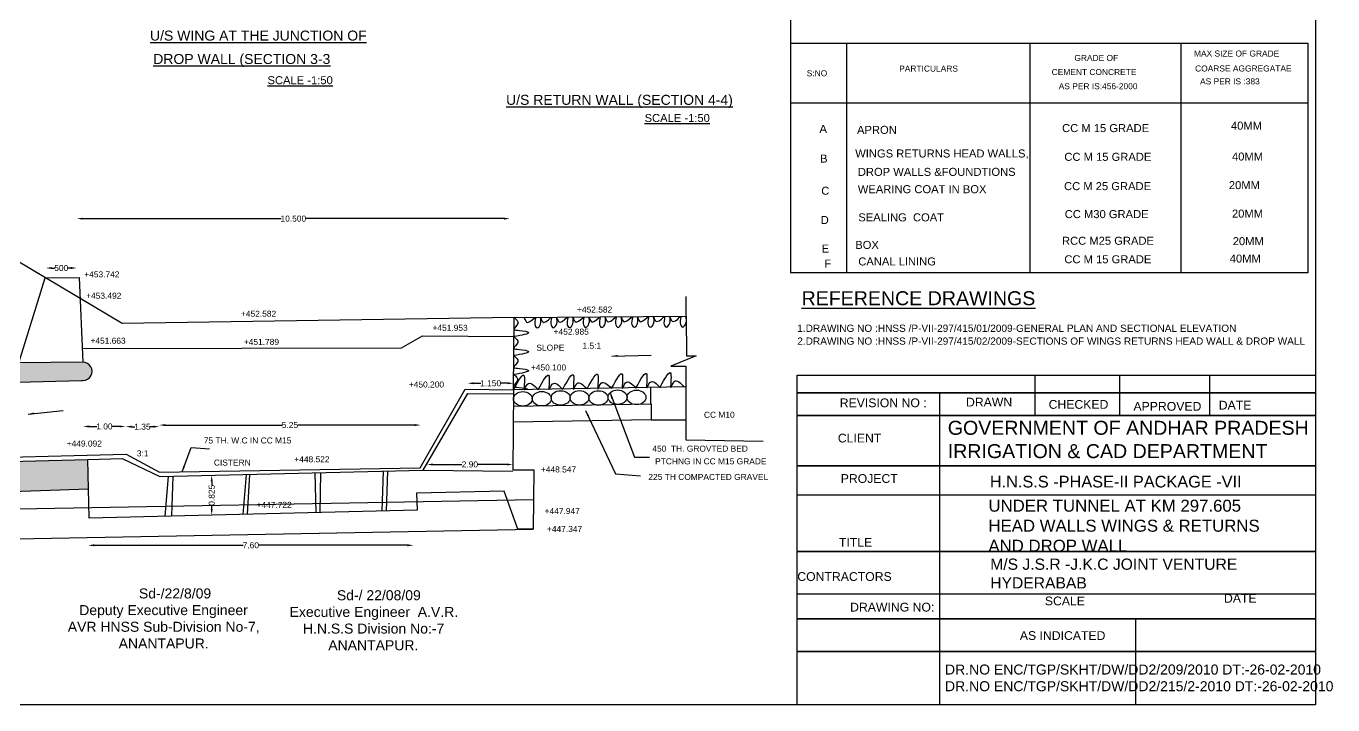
# Model space of a CAD drawing. Header units: millimetres. Extents: x 5124 to 2509277, y 2311 to 44401556.
# Drawn here: x 2506012 to 2509277, y 44397766 to 44399462 of the extents above; entities that cross this region are included whole.
import ezdxf

# ---------------------------------------------------------------- set-up
doc = ezdxf.new("R2010")
doc.units = ezdxf.units.MM
doc.header["$MEASUREMENT"] = 0
for name, color, linetype in [('DIMENSION', 7, 'Continuous'), ('DIMENSIONS', 7, 'Continuous'), ('DRAWING', 2, 'Continuous'), ('TEXT', 7, 'Continuous')]:
    doc.layers.add(name, color=color, linetype=linetype)
doc.styles.get("Standard").update_dxf_attribs({"font": 'arial.ttf', "height": 15})
doc.dimstyles.get("Standard").update_dxf_attribs({"dimtxt": 15, "dimasz": 15, "dimexe": 0.18, "dimexo": 0.0625, "dimgap": 0.09, "dimtad": 0, "dimdec": 0, "dimzin": 0, "dimdsep": 46, "dimtxsty": 'Standard', "dimcen": 0.09, "dimse1": 1, "dimse2": 1, "dimclrd": 1, "dimadec": 0, "dimazin": 0, "dimtfac": 1, "dimtdec": 0, "dimtofl": 0, "dimtmove": 0, "dimatfit": 3, "dimfxl": 1, "dimtolj": 1, "dimtzin": 0, "dimarcsym": 0})

# ---------------------------------------------------------------- blocks, each defined once
blk = doc.blocks.new('*D80')
at = {"layer": 'Defpoints', "color": 0, "transparency": 16777216}
for p in [(2506061.5, 44398854), (2506139, 44398857.5), (2506139, 44398856)]:
    blk.add_point(p, dxfattribs=at)
at = {"layer": 'DIMENSION', "color": 1, "lineweight": -2, "transparency": 16777216}
for p, q in [((2506076.5, 44398857.5), (2506083.6, 44398857.5)), ((2506124, 44398857.5), (2506116.9, 44398857.5))]:
    blk.add_line(p, q, dxfattribs=at)
at = {"layer": 'DIMENSION', "color": 1, "transparency": 16777216}
for points in [[(2506076.5, 44398860), (2506076.5, 44398855), (2506061.5, 44398857.5)], [(2506124, 44398860), (2506124, 44398855), (2506139, 44398857.5)]]:
    blk.add_solid(points, dxfattribs=at)
at = {"layer": 'DIMENSION', "color": 0, "transparency": 16777216, "insert": (2506100.2, 44398857.5), "char_height": 15, "attachment_point": 5}
blk.add_mtext('\\A1;500', dxfattribs=at)
blk = doc.blocks.new('*D81')
at = {"layer": 'Defpoints', "color": 0, "transparency": 16777216}
for p in [(2506139, 44398959.5), (2507221, 44398981), (2507221, 44398979.5)]:
    blk.add_point(p, dxfattribs=at)
at = {"layer": 'DIMENSION', "color": 1, "lineweight": -2, "transparency": 16777216}
for p, q in [((2506154, 44398981), (2506649.505839, 44398981)), ((2507206, 44398981), (2506710.494161, 44398981))]:
    blk.add_line(p, q, dxfattribs=at)
at = {"layer": 'DIMENSION', "color": 1, "transparency": 16777216}
for points in [[(2506154, 44398983.5), (2506154, 44398978.5), (2506139, 44398981)], [(2507206, 44398983.5), (2507206, 44398978.5), (2507221, 44398981)]]:
    blk.add_solid(points, dxfattribs=at)
at = {"layer": 'DIMENSION', "color": 0, "transparency": 16777216, "insert": (2506680, 44398981), "char_height": 15, "attachment_point": 5}
blk.add_mtext('\\A1;10.500', dxfattribs=at)
blk = doc.blocks.new('*D82')
at = {"layer": 'Defpoints', "color": 0, "transparency": 16777216}
for p in [(2506155, 44398464), (2506261, 44398463.5), (2506261, 44398461.5)]:
    blk.add_point(p, dxfattribs=at)
at = {"layer": 'DIMENSION', "color": 1, "lineweight": -2, "transparency": 16777216}
for p, q in [((2506170, 44398461.5), (2506189.16, 44398461.5)), ((2506246, 44398461.5), (2506226.84, 44398461.5))]:
    blk.add_line(p, q, dxfattribs=at)
at = {"layer": 'DIMENSION', "color": 1, "transparency": 16777216}
for points in [[(2506170, 44398464), (2506170, 44398459), (2506155, 44398461.5)], [(2506246, 44398464), (2506246, 44398459), (2506261, 44398461.5)]]:
    blk.add_solid(points, dxfattribs=at)
at = {"layer": 'DIMENSION', "color": 0, "transparency": 16777216, "insert": (2506208, 44398461.5), "char_height": 15, "attachment_point": 5}
blk.add_mtext('\\A1;1.00', dxfattribs=at)
blk = doc.blocks.new('*D83')
at = {"layer": 'Defpoints', "color": 0, "transparency": 16777216}
for p in [(2506261, 44398461.5), (2506345, 44398461), (2506345, 44398459)]:
    blk.add_point(p, dxfattribs=at)
at = {"layer": 'DIMENSION', "color": 1, "lineweight": -2, "transparency": 16777216}
for p, q in [((2506276, 44398461), (2506284.1, 44398461)), ((2506330, 44398461), (2506321.9, 44398461))]:
    blk.add_line(p, q, dxfattribs=at)
at = {"layer": 'DIMENSION', "color": 1, "transparency": 16777216}
for points in [[(2506276, 44398463.5), (2506276, 44398458.5), (2506261, 44398461)], [(2506330, 44398463.5), (2506330, 44398458.5), (2506345, 44398461)]]:
    blk.add_solid(points, dxfattribs=at)
at = {"layer": 'DIMENSION', "color": 0, "transparency": 16777216, "insert": (2506303, 44398461), "char_height": 15, "attachment_point": 5}
blk.add_mtext('\\A1;1.35', dxfattribs=at)
blk = doc.blocks.new('*D84')
at = {"layer": 'Defpoints', "color": 0, "transparency": 16777216}
for p in [(2506345, 44398459), (2506998, 44398466.5), (2506998, 44398465)]:
    blk.add_point(p, dxfattribs=at)
at = {"layer": 'DIMENSION', "color": 1, "lineweight": -2, "transparency": 16777216}
for p, q in [((2506360, 44398465), (2506651.9, 44398465)), ((2506983, 44398465), (2506691.1, 44398465))]:
    blk.add_line(p, q, dxfattribs=at)
at = {"layer": 'DIMENSION', "color": 1, "transparency": 16777216}
for points in [[(2506360, 44398467.5), (2506360, 44398462.5), (2506345, 44398465)], [(2506983, 44398467.5), (2506983, 44398462.5), (2506998, 44398465)]]:
    blk.add_solid(points, dxfattribs=at)
at = {"layer": 'DIMENSION', "color": 0, "transparency": 16777216, "insert": (2506671.5, 44398465), "char_height": 15, "attachment_point": 5}
blk.add_mtext('\\A1;5.25', dxfattribs=at)
blk = doc.blocks.new('*D85')
at = {"layer": 'Defpoints', "color": 0, "transparency": 16777216}
for p in [(2507013.7, 44398367.9), (2507228.4, 44398366.5), (2507228.4, 44398366)]:
    blk.add_point(p, dxfattribs=at)
at = {"layer": 'DIMENSION', "color": 1, "lineweight": -2, "transparency": 16777216}
for p, q in [((2507028.7, 44398366.5), (2507101.3, 44398366.5)), ((2507213.4, 44398366.5), (2507140.7, 44398366.5))]:
    blk.add_line(p, q, dxfattribs=at)
at = {"layer": 'DIMENSION', "color": 1, "transparency": 16777216}
for points in [[(2507028.7, 44398369), (2507028.7, 44398364), (2507013.7, 44398366.5)], [(2507213.4, 44398369), (2507213.4, 44398364), (2507228.4, 44398366.5)]]:
    blk.add_solid(points, dxfattribs=at)
at = {"layer": 'DIMENSION', "color": 0, "transparency": 16777216, "insert": (2507121, 44398366.5), "char_height": 15, "attachment_point": 5}
blk.add_mtext('\\A1;2.90', dxfattribs=at)
blk = doc.blocks.new('*D86')
at = {"layer": 'Defpoints', "color": 0, "transparency": 16777216}
for p in [(2506471.7, 44398339.4), (2506476, 44398339.4), (2506474.1, 44398239.7)]:
    blk.add_point(p, dxfattribs=at)
at = {"layer": 'DIMENSION', "color": 1, "lineweight": -2, "transparency": 16777216}
for p, q in [((2506476, 44398324.4), (2506476, 44398315)), ((2506476, 44398254.7), (2506476, 44398264.1))]:
    blk.add_line(p, q, dxfattribs=at)
at = {"layer": 'DIMENSION', "color": 1, "transparency": 16777216}
for points in [[(2506473.5, 44398324.4), (2506478.5, 44398324.4), (2506476, 44398339.4)], [(2506473.5, 44398254.7), (2506478.5, 44398254.7), (2506476, 44398239.7)]]:
    blk.add_solid(points, dxfattribs=at)
at = {"layer": 'DIMENSION', "color": 0, "transparency": 16777216, "insert": (2506476, 44398289.6), "char_height": 15, "attachment_point": 5, "rotation": 90}
blk.add_mtext('\\A1;0.825', dxfattribs=at)
blk = doc.blocks.new('*D87')
at = {"layer": 'Defpoints', "color": 0, "transparency": 16777216}
for p in [(2506167.5, 44398152.5), (2506980, 44398164.5), (2506980, 44398161.5)]:
    blk.add_point(p, dxfattribs=at)
at = {"layer": 'DIMENSION', "color": 1, "lineweight": -2, "transparency": 16777216}
for p, q in [((2506182.5, 44398164.5), (2506554.3, 44398164.5)), ((2506965, 44398164.5), (2506593.2, 44398164.5))]:
    blk.add_line(p, q, dxfattribs=at)
at = {"layer": 'DIMENSION', "color": 1, "transparency": 16777216}
for points in [[(2506182.5, 44398167), (2506182.5, 44398162), (2506167.5, 44398164.5)], [(2506965, 44398167), (2506965, 44398162), (2506980, 44398164.5)]]:
    blk.add_solid(points, dxfattribs=at)
at = {"layer": 'DIMENSION', "color": 0, "transparency": 16777216, "insert": (2506573.8, 44398164.5), "char_height": 15, "attachment_point": 5}
blk.add_mtext('\\A1;7.60', dxfattribs=at)
blk = doc.blocks.new('*D88')
at = {"layer": 'Defpoints', "color": 0, "transparency": 16777216}
for p in [(2507115.5, 44398568), (2507230.1, 44398570), (2507230.1, 44398569.5)]:
    blk.add_point(p, dxfattribs=at)
at = {"layer": 'DIMENSION', "color": 1, "lineweight": -2, "transparency": 16777216}
for p, q in [((2507130.5, 44398569.5), (2507148.2, 44398569.5)), ((2507215.1, 44398569.5), (2507197.5, 44398569.5))]:
    blk.add_line(p, q, dxfattribs=at)
at = {"layer": 'DIMENSION', "color": 1, "transparency": 16777216}
for points in [[(2507130.5, 44398572), (2507130.5, 44398567), (2507115.5, 44398569.5)], [(2507215.1, 44398572), (2507215.1, 44398567), (2507230.1, 44398569.5)]]:
    blk.add_solid(points, dxfattribs=at)
at = {"layer": 'DIMENSION', "color": 0, "transparency": 16777216, "insert": (2507172.8, 44398569.5), "char_height": 15, "attachment_point": 5}
blk.add_mtext('\\A1;1.150', dxfattribs=at)

msp = doc.modelspace()

# ---------------------------------------------------------------- hatches: boundary and pattern name
at = {"layer": 'DRAWING'}
h = msp.add_hatch(dxfattribs=at)
h.set_pattern_fill('AR-CONC', color=0, style=0)
h.set_pattern_definition([(50, (0, 0), (7.172601826, -0.6275213498), [0.75, -8.25]), (355, (0, 0), (-1.3875133361, 7.521921337), [0.6, -6.6]), (100.4514, (0.598, -0.052), (5.7850938171, 6.8943954206), [0.6374019, -7.01142112]), (46.1842, (0, 2), (10.6724104863, -1.6551901433), [1.125, -12.375]), (96.6356, (0.889, 1.862), (9.3466270555, 9.741178709), [0.95610288, -10.51713]), (351.1842, (0, 2), (9.3466194513, 9.7411860093), [0.9, -9.9]), (21, (1, 1.5), (5.9690705212, -4.02618890665), [0.75, -8.25]), (326, (1, 1.5), (2.4331533192, 7.2515004505), [0.6, -6.6]), (71.4514, (1.4974, 1.1645), (8.4022262858, 3.2253049671), [0.6374019, -7.01142112]), (37.5, (0, 0), (0.12159855317, 3.32893853831), [0, -6.52, 0, -6.7, 0, -6.625]), (7.5, (0, 0), (2.63069537442, 3.94411711882), [0, -3.82, 0, -6.37, 0, -2.525]), (327.5, (-2.23, 0), (5.33822436172, -0.22554871734), [0, -2.5, 0, -7.8, 0, -10.35]), (317.5, (-3.23, 0), (5.8318616934, 1.0010498233), [0, -3.25, 0, -5.18, 0, -7.35])])
h.paths.add_polyline_path([(2506154.7, 44398622), (2505994.4, 44398620.9), (2505991, 44398610), (2505795.2, 44398603.5), (2505797.3, 44398567.5), (2506151, 44398576.5), (2506154.5, 44398576.5, 0.995628)])
h.paths.add_polyline_path([(2506166.4, 44398379), (2505807.5, 44398370), (2505807.5, 44398293.2), (2506168.3, 44398305.6)])

# ---------------------------------------------------------------- linework, layer by layer
at = {"layer": 'DRAWING', "color": 0}
msp.add_lwpolyline([(2509233.8, 44397765.6), (2504057.5, 44397765.6), (2504057.5, 44401556.5), (2509233.8, 44401556.5)], close=True, dxfattribs=at)
for points in [[(2507922, 44399595.5), (2507922, 44398846.5), (2509215.5, 44398846.5), (2509215.5, 44399419), (2507922, 44399419)], [(2508062, 44399419), (2508062, 44398846.5)], [(2508521, 44398846.5), (2508521, 44399419)], [(2508897, 44399419), (2508897, 44398846.5)], [(2507922, 44399270.5), (2509215.5, 44399270.5)], [(2505807.5, 44398381), (2506262.5, 44398392), (2506345.5, 44398347), (2506996.5, 44398358), (2507109.5, 44398554.6), (2507230, 44398553.5), (2507231.6, 44398733.5), (2506252, 44398719), (2505907.5, 44398923.5)], [(2505795.2, 44398603.5), (2505991, 44398610), (2506060.2, 44398832.9), (2506145, 44398833.5), (2506154, 44398622), (2505994.4, 44398620.9)], [(2507231.6, 44398733.5), (2507661.5, 44398737), (2507661.1, 44398786)], [(2507661.5, 44398737), (2507662.3, 44398638), (2507686, 44398638.2), (2507623, 44398612), (2507660.5, 44398612.5), (2507660.5, 44398428), (2507854, 44398425)], [(2506152.5, 44398656.6), (2506950, 44398658), (2507002.5, 44398688), (2507231.2, 44398686)], [(2507660.5, 44398560.5), (2507230, 44398553.5), (2507228.3, 44398353.5), (2507280.5, 44398353), (2507279.2, 44398204.5), (2507240.5, 44398204.8), (2507206.5, 44398300), (2506988, 44398294.5), (2506989.1, 44398252.7), (2506170.1, 44398232.1), (2506166.4, 44398379), (2506252.4, 44398381.2), (2506346.5, 44398336.5), (2507004.5, 44398352), (2507115.5, 44398544.1), (2507229.9, 44398543.1)], [(2507229.6, 44398512), (2507573.5, 44398518.5), (2507572.8, 44398559.1)], [(2507573.6, 44398518.5), (2507574.3, 44398478), (2507660.5, 44398478)], [(2507574.3, 44398478), (2507229.3, 44398472.5)], [(2505807.5, 44398370), (2506166.4, 44398379)], [(2506562.2, 44398341.6), (2506553.6, 44398241.7)], [(2506570.5, 44398341.8), (2506564.5, 44398242)], [(2506734, 44398345.6), (2506736.5, 44398246.3)], [(2506748, 44398346), (2506746.5, 44398246.6)], [(2506904, 44398349.6), (2506901, 44398250.4)], [(2506915, 44398349.9), (2506912, 44398250.7)], [(2507004.5, 44398352), (2507228.2, 44398350)], [(2505807.5, 44398293.2), (2506168.3, 44398305.6)], [(2506367.5, 44398337), (2506359, 44398236.8)], [(2506379, 44398337.3), (2506375.5, 44398237.2)], [(2505807.5, 44398252.5), (2507279.8, 44398278.7)], [(2507939, 44398290.5), (2509233.8, 44398290.5)], [(2505807.5, 44398177), (2507279.2, 44398204.5)], [(2507939, 44398043.5), (2509233.8, 44398043.5)]]:
    msp.add_lwpolyline(points, dxfattribs=at)
msp.add_lwpolyline([(2505797.3, 44398567.5), (2506151, 44398576.5), (2506154.5, 44398576.5, 1.011049), (2506154, 44398622)], format="xyb", dxfattribs=at)
for centre in [(2507253.4, 44398530.5), (2507300.6, 44398530.8), (2507347.8, 44398532.8), (2507395, 44398533.1), (2507442.2, 44398532.7), (2507490, 44398534.6), (2507537.2, 44398534.2)]:
    msp.add_ellipse(centre, major_axis=(-23.6, 0), ratio=0.766953, dxfattribs=at)
for points in [[(2507231.6, 44398733.5), (2507241, 44398719), (2507231.3, 44398704.5), (2507245, 44398701.5), (2507267.5, 44398696.5), (2507231.2, 44398686)], [(2507257, 44398733.7), (2507265.5, 44398721.5), (2507284.5, 44398733.9), (2507283, 44398718), (2507289, 44398708), (2507297.5, 44398717.5), (2507297.4, 44398734)], [(2507297.4, 44398734), (2507305.9, 44398721.8), (2507324.9, 44398734.2), (2507323.4, 44398718.3), (2507329.4, 44398708.3), (2507337.9, 44398717.8), (2507337.7, 44398734.3)], [(2507337.7, 44398734.3), (2507346.2, 44398722.2), (2507365.2, 44398734.6), (2507363.7, 44398718.7), (2507369.7, 44398708.7), (2507378.2, 44398718.2), (2507378.1, 44398734.7)], [(2507378.1, 44398734.7), (2507386.6, 44398722.5), (2507405.6, 44398734.9), (2507404.1, 44398719), (2507410.1, 44398709), (2507418.6, 44398718.5), (2507418.4, 44398735)], [(2507418.5, 44398734.7), (2507427, 44398722.5), (2507446, 44398734.9), (2507444.5, 44398719), (2507450.5, 44398709), (2507459, 44398718.5), (2507458.9, 44398735)], [(2507458.9, 44398735), (2507467.4, 44398722.8), (2507486.4, 44398735.2), (2507484.9, 44398719.3), (2507490.9, 44398709.3), (2507499.4, 44398718.8), (2507499.2, 44398735.3)], [(2507499.2, 44398735.3), (2507507.7, 44398723.2), (2507526.7, 44398735.6), (2507525.2, 44398719.7), (2507531.2, 44398709.7), (2507539.7, 44398719.2), (2507539.6, 44398735.7)], [(2507539.6, 44398735.3), (2507548.1, 44398723.2), (2507567.1, 44398735.6), (2507565.6, 44398719.7), (2507571.6, 44398709.7), (2507580.1, 44398719.2), (2507579.9, 44398735.7)], [(2507579.9, 44398735.7), (2507588.4, 44398723.5), (2507607.4, 44398735.9), (2507605.9, 44398720), (2507611.9, 44398710), (2507620.4, 44398719.5), (2507620.3, 44398736)], [(2507620.4, 44398735.7), (2507628.9, 44398723.5), (2507647.9, 44398735.9), (2507646.4, 44398720), (2507652.4, 44398710), (2507660.9, 44398719.5), (2507660.7, 44398736)], [(2507231.2, 44398686), (2507240.6, 44398671.5), (2507230.9, 44398657), (2507244.6, 44398654), (2507267.1, 44398649), (2507230.7, 44398638.5)], [(2507231.2, 44398638.6), (2507240.6, 44398624.1), (2507230.9, 44398609.7), (2507244.6, 44398606.6), (2507267.1, 44398601.6), (2507230.7, 44398591.1)], [(2507353, 44398554.5), (2507380, 44398588.5), (2507380.5, 44398554.9), (2507388, 44398568.5), (2507413.9, 44398555.5)], [(2507413.9, 44398555.5), (2507440.9, 44398589.5), (2507441.5, 44398555.9), (2507448.9, 44398569.5), (2507474.9, 44398556.5)], [(2507474.9, 44398556.5), (2507501.9, 44398590.5), (2507502.5, 44398556.9), (2507509.9, 44398570.5), (2507535.9, 44398557.5)], [(2507535.9, 44398557.5), (2507562.9, 44398591.5), (2507563.5, 44398557.9), (2507570.9, 44398571.5), (2507596.9, 44398558.5)], [(2507596, 44398559.5), (2507623, 44398593.5), (2507623.5, 44398559.9), (2507631, 44398573.5), (2507656.9, 44398560.4)], [(2507230, 44398553.5), (2507257, 44398587.5), (2507257.5, 44398553.9), (2507265, 44398567.5), (2507291, 44398554.5)], [(2507292, 44398553.5), (2507319, 44398587.5), (2507319.5, 44398553.9), (2507327, 44398567.5), (2507353, 44398554.5)]]:
    msp.add_spline(points, degree=3, dxfattribs=at)
msp.add_open_spline([(2507230.7, 44398591.1), (2507236.2, 44398586.6), (2507247.3, 44398577.4), (2507222.7, 44398560.1), (2507248.7, 44398559.5), (2507265, 44398556.2), (2507266.7, 44398554.1), (2507266.7, 44398554.1)], degree=3, knots=[0, 0, 0, 0, 17.269559, 34.69584, 48.704245, 71.753106, 72.050732, 72.050732, 72.050732, 72.050732], dxfattribs=at)
at = {"layer": 'TEXT', "color": 0}
msp.add_lwpolyline([(2509233.8, 44397765.6), (2507939, 44397765.6), (2507939, 44398589.5), (2509233.8, 44398589.5)], close=True, dxfattribs=at)
for points in [[(2508532, 44398589.5), (2508532, 44398489.2)], [(2508744, 44398589.5), (2508744, 44398489.2)], [(2508968.6, 44398589.5), (2508968.6, 44398489.2)], [(2509233.8, 44398545.8), (2507939, 44398545.8), (2509233.8, 44398545.8)], [(2508294.3, 44398545.8), (2508294.3, 44397765.6)], [(2509233.8, 44398489.2), (2507939, 44398489.2), (2509233.8, 44398489.2)], [(2509233.8, 44398363), (2507939, 44398363), (2509233.8, 44398363)], [(2509233.8, 44398149), (2507939, 44398149), (2509233.8, 44398149)], [(2509233.8, 44397980.6), (2507939, 44397980.6), (2509233.8, 44397980.6)], [(2508784.8, 44397765.6), (2508784.8, 44397980.6)], [(2509233.8, 44397898.7), (2507939, 44397898.7), (2509233.8, 44397898.7)]]:
    msp.add_lwpolyline(points, dxfattribs=at)

# ---------------------------------------------------------------- texts
at = {"layer": 'DIMENSIONS', "color": 0}
msp.add_text('%%UREFERENCE DRAWINGS', height=35, dxfattribs=at).set_placement((2507949.7, 44398764.6))
at = {"layer": 'DRAWING', "color": 0}
for s, p in [('1.DRAWING NO :HNSS /P-VII-297/415/01/2009-GENERAL PLAN AND SECTIONAL ELEVATION', (2507939, 44398698)), ('2.DRAWING NO :HNSS /P-VII-297/415/02/2009-SECTIONS OF WINGS RETURNS HEAD WALL & DROP WALL', (2507939, 44398665.9))]:
    msp.add_text(s, height=18, dxfattribs=at).set_placement(p)
at = {"layer": 'DRAWING', "color": 0, "char_height": 25, "attachment_point": 1}
for s, insert, width in [('\\pi209.39;      Sd-/22/8/09\\P\\pi118.48;Deputy Executive Engineer  \\P\\pi89.869;AVR HNSS Sub-Division No-7, \\P\\pi216.98;ANANTAPUR.', (2506026.6, 44398056.7), 656.034), ('\\pi138.47;   Sd-/ 22/08/09\\P\\pi49.383;Executive Engineer  A.V.R. \\P\\pi82.688;H.N.S.S Division No:-7 \\P\\pi146.07;ANANTAPUR.', (2506621.2, 44398052.2), 514.216), ('DR.NO ENC/TGP/SKHT/DW/DD2/209/2010 DT:-26-02-2010 \\PDR.NO ENC/TGP/SKHT/DW/DD2/215/2-2010 DT:-26-02-2010', (2508308, 44397866.5), 1206.005)]:
    msp.add_mtext(s, dxfattribs=dict(at, insert=insert, width=width))
at = {"layer": 'TEXT', "color": 0}
for s, height, p in [('%%UU/S WING AT THE JUNCTION OF', 25, (2506321.9, 44399426)), ('%%UDROP WALL (SECTION 3-3', 25, (2506330, 44399367.5)), ('GRADE OF', 15, (2508631.2, 44399375.2)), ('MAX SIZE OF GRADE', 15, (2508930, 44399386.2)), ('S:NO', 15, (2507962.6, 44399336.9)), ('PARTICULARS', 15, (2508193.6, 44399348.5)), ('CEMENT CONCRETE', 15, (2508574.4, 44399339.9)), ('COARSE AGGREGATAE', 15, (2508932.9, 44399348.8)), ('%%USCALE -1:50', 20, (2506615.5, 44399317)), ('AS PER IS:456-2000', 15, (2508592.1, 44399304.5)), ('AS PER IS :383', 15, (2508945.2, 44399316.6)), ('%%UU/S RETURN WALL (SECTION 4-4)', 25, (2507211.5, 44399265.4)), ('%%USCALE -1:50', 20, (2507557.5, 44399222.5)), ('40MM', 20, (2509022.3, 44399203.3)), ('A', 20, (2507994.4, 44399195.4)), ('APRON', 20, (2508088.2, 44399192.9)), ('CC M 15 GRADE', 20, (2508600.5, 44399197.3)), ('B', 20, (2507995.9, 44399121.1)), ('WINGS RETURNS HEAD WALLS,', 20, (2508083.7, 44399133.8)), ('CC M 15 GRADE', 20, (2508606.2, 44399125.5)), ('40MM', 20, (2509024.9, 44399126.2)), ('DROP WALLS &FOUNDTIONS', 20, (2508090.2, 44399087.9)), ('C', 20, (2507998.9, 44399040.7)), ('WEARING COAT IN BOX', 20, (2508090.2, 44399044.6)), ('CC M 25 GRADE', 20, (2508605.4, 44399052.2)), ('20MM', 20, (2509017.1, 44399054.7)), ('SEALING  COAT', 20, (2508091.4, 44398974.2)), ('CC M30 GRADE', 20, (2508607.1, 44398982.3)), ('20MM', 20, (2509024.9, 44398983.6)), ('D', 20, (2507997.4, 44398967.6)), ('RCC M25 GRADE', 20, (2508600.3, 44398915.7)), ('20MM', 20, (2509026.8, 44398914.7)), ('E', 20, (2507999.7, 44398896.3)), ('BOX', 20, (2508083.8, 44398905.3)), ('F', 20, (2508006.5, 44398858.8)), ('CANAL LINING', 20, (2508091.3, 44398864)), ('CC M 15 GRADE', 20, (2508606.2, 44398869.4)), ('40MM', 20, (2509019.4, 44398871.2)), ('+453.742', 15, (2506157.7, 44398834.2)), ('+453.492', 15, (2506162.4, 44398780.8)), ('+452.582', 15, (2506549.2, 44398735.8)), ('+452.582', 15, (2507388.7, 44398746.3)), ('+451.953', 15, (2507027.6, 44398700.6)), (' +452.985', 15, (2507324.5, 44398691)), ('+451.663', 15, (2506173.1, 44398668.4)), ('+451.789', 15, (2506556.3, 44398665.5)), ('SLOPE ', 15, (2507287.2, 44398650.9)), ('1.5:1', 15, (2507402.3, 44398655.8)), ('+450.100', 15, (2507273.6, 44398601.5)), ('+450.200', 15, (2506968.5, 44398558.9)), ('REVISION NO :', 21.862, (2508045, 44398509.7)), ('DRAWN ', 21.86, (2508360.5, 44398511.5)), ('CHECKED', 21.86, (2508566.9, 44398505.7)), ('APPROVED', 21.86, (2508778.8, 44398500.9)), ('DATE ', 21.86, (2508991.9, 44398503.8)), ('CC M10', 15, (2507705.8, 44398483.2)), ('CLIENT ', 21.86, (2508040.3, 44398421.5)), ('+449.092', 15, (2506113.8, 44398411.3)), ('75 TH. W.C IN CC M15', 15, (2506456.3, 44398419)), ('450  TH. GROVTED BED', 15, (2507576.8, 44398398.7)), ('3:1', 15, (2506289.1, 44398386.7)), ('CISTERN', 15, (2506481.5, 44398363.8)), ('+448.522', 15, (2506682.5, 44398372.1)), ('PTCHNG IN CC M15 GRADE', 15, (2507583.8, 44398366.9)), ('+448.547', 15, (2507298.5, 44398346.6)), ('225 TH COMPACTED GRAVEL', 15, (2507567, 44398327.9)), ('PROJECT ', 21.86, (2508047.5, 44398320.5)), ('+447.722', 15, (2506588, 44398258.1)), ('+447.947', 15, (2507307.8, 44398242.7)), ('+447.347', 15, (2507313.7, 44398197.9)), ('TITLE ', 21.86, (2508043.1, 44398161.2)), ('CONTRACTORS ', 21.862, (2507939, 44398075.5)), ('DRAWING NO:', 21.862, (2508071, 44397999)), ('SCALE ', 21.86, (2508557.5, 44398014.5)), ('DATE ', 21.86, (2509005, 44398021)), ('AS INDICATED ', 21.862, (2508495, 44397928))]:
    msp.add_text(s, height=height, dxfattribs=at).set_placement(p)
at = {"layer": 'TEXT', "color": 0, "attachment_point": 1}
for s, insert, char_height, width in [('GOVERNMENT OF ANDHAR PRADESH  IRRIGATION & CAD DEPARTMENT ', (2508314.9, 44398475.7), 35, 950.286), ('H.N.S.S -PHASE-II PACKAGE -VII', (2508420, 44398338.2), 29.15, 629.065), ('UNDER TUNNEL AT KM 297.605 HEAD WALLS WINGS & RETURNS AND DROP WALL', (2508416.5, 44398278.5), 30, 690.992), ('M/S J.S.R -J.K.C JOINT VENTURE  HYDERABAB ', (2508421, 44398131.3), 28, 674.796)]:
    msp.add_mtext(s, dxfattribs=dict(at, insert=insert, char_height=char_height, width=width))

# ---------------------------------------------------------------- dimensions: what is measured, and where the dimension line sits
at = {"layer": 'DIMENSION', "color": 0}
for base, p1, p2, text, picture, middle in [((2507221, 44398981), (2506139, 44398959.5), (2507221, 44398979.5), '10.500', '*D81', (2506680, 44398981)), ((2506139, 44398857.5), (2506061.5, 44398854), (2506139, 44398856), '500', '*D80', (2506100.2, 44398857.5)), ((2507230.1, 44398569.5), (2507115.5, 44398568), (2507230.1, 44398570), '1.150', '*D88', (2507172.8, 44398569.5)), ((2506261, 44398461.5), (2506155, 44398464), (2506261, 44398463.5), '1.00', '*D82', (2506208, 44398461.5)), ((2506345, 44398461), (2506261, 44398461.5), (2506345, 44398459), '1.35', '*D83', (2506303, 44398461)), ((2506998, 44398465), (2506345, 44398459), (2506998, 44398466.5), '5.25', '*D84', (2506671.5, 44398465)), ((2507228.4, 44398366.5), (2507013.7, 44398367.9), (2507228.4, 44398366), '2.90', '*D85', (2507121, 44398366.5)), ((2506980, 44398164.5), (2506167.5, 44398152.5), (2506980, 44398161.5), '7.60', '*D87', (2506573.8, 44398164.5))]:
    dim = msp.add_linear_dim(base=base, p1=p1, p2=p2, text=text, dimstyle='Standard', dxfattribs=at)
    dim.commit()
    dim.dimension.update_dxf_attribs({"geometry": picture, "text_midpoint": middle})
dim = msp.add_linear_dim(base=(2506476, 44398339.4), p1=(2506474.1, 44398239.7), p2=(2506471.7, 44398339.4), angle=90, text='0.825', dimstyle='Standard', dxfattribs=at)
dim.commit()
dim.dimension.update_dxf_attribs({"geometry": '*D86', "text_midpoint": (2506476, 44398289.6)})

# ---------------------------------------------------------------- leaders
for points in [[(2507475.5, 44398637.5), (2507574, 44398640)], [(2506017.5, 44398492.5), (2506105, 44398501.5)], [(2507410, 44398501.5), (2507484.5, 44398343), (2507547.5, 44398338.5)], [(2506402, 44398348), (2506424.5, 44398409), (2506470.5, 44398405.5)]]:
    msp.add_leader(points, dimstyle='Standard', override={"dimgap": 0.09, "dimtad": 0}, dxfattribs=at)
at = {"layer": 'DRAWING', "color": 0}
msp.add_leader([(2507471.1, 44398545.4), (2507532.5, 44398385), (2507570, 44398385)], dimstyle='Standard', override={"dimgap": 0.09, "dimtad": 0}, dxfattribs=at)

doc.saveas('drawing.dxf')
